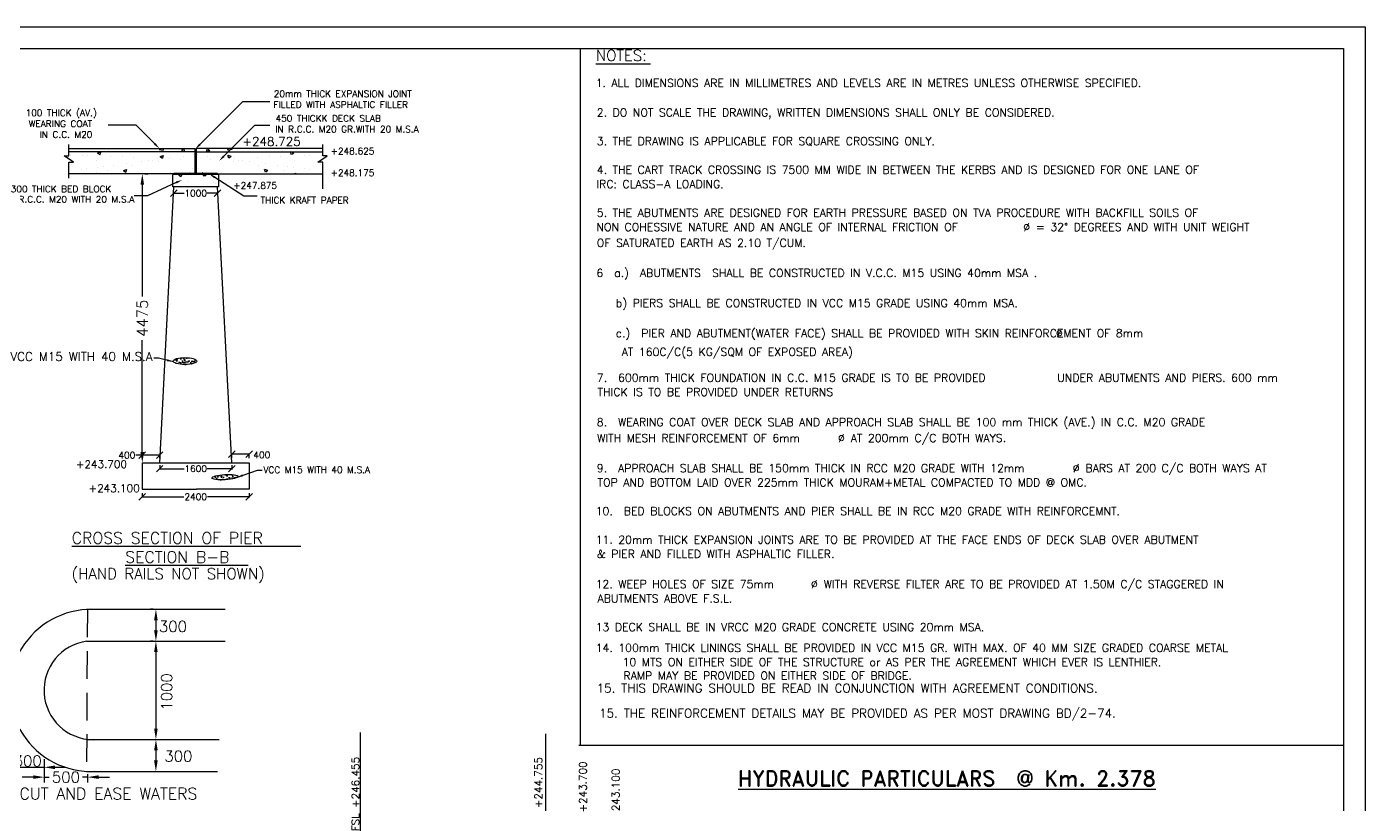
# Model space of a CAD drawing. Header units: inches. Extents: x 51525 to 54746, y 80446 to 81529.
# Drawn here: x 51942.6 to 52249.2, y 81328.4 to 81506.5 of the extents above; entities that cross this region are included whole.
import ezdxf

# ---------------------------------------------------------------- set-up
doc = ezdxf.new("R2010")
doc.units = ezdxf.units.IN
doc.header["$MEASUREMENT"] = 0
doc.linetypes.add('CENTER', pattern=[50.8, 31.75, -6.35, 6.35, -6.35])
doc.linetypes.add('DASHED2', pattern=[9.525, 6.35, -3.175])
for name, color, linetype in [('CENTER LINE', 1, 'CENTER'), ('dim', 2, 'Continuous'), ('text', 6, 'Continuous')]:
    doc.layers.add(name, color=color, linetype=linetype)
doc.styles.add('RC', font='romanc.shx')
doc.styles.add('ROMAND', font='romand')
doc.styles.add('rs', font='romans.shx')
doc.styles.get("Standard").update_dxf_attribs({"font": 'romans.shx'})
doc.dimstyles.new('ISO-25', dxfattribs={"dimtxt": 2.5, "dimasz": 2.5, "dimexe": 1.25, "dimexo": 0.625, "dimtad": 1, "dimtxsty": 'Standard', "dimcen": 2.5, "dimadec": 0, "dimazin": 0, "dimtfac": 1, "dimtmove": 0, "dimatfit": 3, "dimfxl": 1, "dimarcsym": 0})
doc.dimstyles.get("Standard").update_dxf_attribs({"dimtxt": 1.5, "dimasz": 1.5, "dimexe": 0.18, "dimexo": 0.0625, "dimgap": 0.09, "dimtad": 0, "dimdec": 0, "dimlfac": 100, "dimzin": 0, "dimdsep": 46, "dimtxsty": 'Standard', "dimblk": 'OBLIQUE', "dimcen": 0.09, "dimadec": 0, "dimazin": 0, "dimtfac": 1, "dimtdec": 0, "dimtofl": 0, "dimtmove": 0, "dimatfit": 3, "dimfxl": 1, "dimtolj": 1, "dimtzin": 0, "dimarcsym": 0})
pattern_1 = [(50, (0, 0), (1.793150457, -0.156880337), [0.1875, -2.0625]), (355, (0, 0), (-0.346878334, 1.880480334), [0.15, -1.65]), (100.4514, (0.1494, -0.013), (1.446273454, 1.723598855), [0.159350475, -1.75285528]), (46.1842, (0, 0.5), (2.66810262, -0.413797536), [0.28125, -3.09375]), (96.6356, (0.2223, 0.4655), (2.336656764, 2.43529468), [0.23902572, -2.6292825]), (351.1842, (0, 0.5), (2.33665486, 2.4352965), [0.225, -2.475]), (21, (0.25, 0.375), (1.49226763, -1.006547227), [0.1875, -2.0625]), (326, (0.25, 0.375), (0.60828833, 1.812875113), [0.15, -1.65]), (71.4514, (0.3744, 0.2911), (2.10055657, 0.806326242), [0.159350475, -1.75285528]), (37.5, (0, 0), (0.0303996383, 0.8322346346), [0, -1.63, 0, -1.675, 0, -1.65625]), (7.5, (0, 0), (0.657673844, 0.98602928), [0, -0.955, 0, -1.5925, 0, -0.63125]), (327.5, (-0.5575, 0), (1.3345560904, -0.0563871793), [0, -0.625, 0, -1.95, 0, -2.5875]), (317.5, (-0.8075, 0), (1.457965423, 0.250262456), [0, -0.8125, 0, -1.295, 0, -1.8375])]

# ---------------------------------------------------------------- blocks, each defined once
blk = doc.blocks.new('_Oblique')
at = {"color": 0, "linetype": 'ByBlock', "lineweight": -2}
blk.add_line((-0.5, -0.5), (0.5, 0.5), dxfattribs=at)
blk = doc.blocks.new('*D199')
at = {"color": 0, "lineweight": -2, "transparency": 16777216}
for p, q in [((51969.04, 81399.62), (51969.04, 81398.62)), ((51969.04, 81398.8), (51978.55, 81398.8)), ((51993.54, 81398.8), (51984.02, 81398.8)), ((51993.54, 81399.62), (51993.54, 81398.62))]:
    blk.add_line(p, q, dxfattribs=at)
at = {"color": 0, "lineweight": -2, "transparency": 16777216, "xscale": 1.5, "yscale": 1.5, "zscale": 1.5, "rotation": 180}
blk.add_blockref('_Oblique', (51969.04, 81398.8), dxfattribs=at)
at = {"color": 0, "lineweight": -2, "transparency": 16777216, "xscale": 1.5, "yscale": 1.5, "zscale": 1.5}
blk.add_blockref('_Oblique', (51993.54, 81398.8), dxfattribs=at)
at = {"color": 0, "transparency": 16777216, "insert": (51981.29, 81398.8), "char_height": 1.5, "attachment_point": 5}
blk.add_mtext('\\A1;2400', dxfattribs=at)
blk = doc.blocks.new('*D200')
at = {"color": 0, "lineweight": -2, "transparency": 16777216}
for p, q in [((51973.04, 81406), (51973.04, 81405.05)), ((51973.04, 81405.23), (51978.66, 81405.23)), ((51989.54, 81405.23), (51983.91, 81405.23)), ((51989.54, 81406), (51989.54, 81405.05))]:
    blk.add_line(p, q, dxfattribs=at)
at = {"color": 0, "lineweight": -2, "transparency": 16777216, "xscale": 1.5, "yscale": 1.5, "zscale": 1.5, "rotation": 180}
blk.add_blockref('_Oblique', (51973.04, 81405.23), dxfattribs=at)
at = {"color": 0, "lineweight": -2, "transparency": 16777216, "xscale": 1.5, "yscale": 1.5, "zscale": 1.5}
blk.add_blockref('_Oblique', (51989.54, 81405.23), dxfattribs=at)
at = {"color": 0, "transparency": 16777216, "insert": (51981.29, 81405.23), "char_height": 1.5, "attachment_point": 5}
blk.add_mtext('\\A1;1600', dxfattribs=at)
blk = doc.blocks.new('*D201')
at = {"color": 0, "lineweight": -2, "transparency": 16777216}
for p, q in [((51969.04, 81408.31), (51967.54, 81408.31)), ((51969.04, 81407.64), (51969.04, 81408.49)), ((51973.04, 81408.31), (51969.04, 81408.31)), ((51973.04, 81407.64), (51973.04, 81408.49))]:
    blk.add_line(p, q, dxfattribs=at)
at = {"color": 0, "lineweight": -2, "transparency": 16777216, "xscale": 1.5, "yscale": 1.5, "zscale": 1.5, "rotation": 180}
blk.add_blockref('_Oblique', (51969.04, 81408.31), dxfattribs=at)
at = {"color": 0, "lineweight": -2, "transparency": 16777216, "xscale": 1.5, "yscale": 1.5, "zscale": 1.5}
blk.add_blockref('_Oblique', (51973.04, 81408.31), dxfattribs=at)
at = {"color": 0, "transparency": 16777216, "insert": (51965.52, 81408.31), "char_height": 1.5, "attachment_point": 5}
blk.add_mtext('\\A1;400', dxfattribs=at)
blk = doc.blocks.new('*D202')
at = {"color": 0, "lineweight": -2, "transparency": 16777216}
for p, q in [((51989.54, 81407.64), (51989.54, 81408.74)), ((51993.54, 81408.56), (51989.54, 81408.56)), ((51993.54, 81407.64), (51993.54, 81408.74))]:
    blk.add_line(p, q, dxfattribs=at)
at = {"color": 0, "lineweight": -2, "transparency": 16777216, "xscale": 1.5, "yscale": 1.5, "zscale": 1.5, "rotation": 180}
blk.add_blockref('_Oblique', (51989.54, 81408.56), dxfattribs=at)
at = {"color": 0, "lineweight": -2, "transparency": 16777216, "xscale": 1.5, "yscale": 1.5, "zscale": 1.5}
blk.add_blockref('_Oblique', (51993.54, 81408.56), dxfattribs=at)
at = {"color": 0, "transparency": 16777216, "insert": (51996.42, 81408.38), "char_height": 1.5, "attachment_point": 5}
blk.add_mtext('\\A1;400', dxfattribs=at)
blk = doc.blocks.new('*D203')
at = {"color": 0, "lineweight": -2, "transparency": 16777216}
for p, q in [((51976.29, 81468.61), (51976.29, 81468.17)), ((51976.29, 81468.35), (51978.66, 81468.35)), ((51986.29, 81468.35), (51983.91, 81468.35)), ((51986.29, 81468.61), (51986.29, 81468.17))]:
    blk.add_line(p, q, dxfattribs=at)
at = {"color": 0, "lineweight": -2, "transparency": 16777216, "xscale": 1.5, "yscale": 1.5, "zscale": 1.5, "rotation": 180}
blk.add_blockref('_Oblique', (51976.29, 81468.35), dxfattribs=at)
at = {"color": 0, "lineweight": -2, "transparency": 16777216, "xscale": 1.5, "yscale": 1.5, "zscale": 1.5}
blk.add_blockref('_Oblique', (51986.29, 81468.35), dxfattribs=at)
at = {"color": 0, "transparency": 16777216, "insert": (51981.29, 81468.35), "char_height": 1.5, "attachment_point": 5}
blk.add_mtext('\\A1;1000', dxfattribs=at)
blk = doc.blocks.new('*D222')
at = {"color": 0, "lineweight": -2, "transparency": 16777216}
for p, q in [((51969.66, 81472.78), (51970.3, 81472.78)), ((51969.05, 81470.28), (51969.05, 81444.7)), ((51969.05, 81409.06), (51969.05, 81434.64)), ((51969.66, 81406.56), (51970.3, 81406.56))]:
    blk.add_line(p, q, dxfattribs=at)
at = {"color": 0, "transparency": 16777216}
for points in [[(51968.63, 81470.28), (51969.46, 81470.28), (51969.05, 81472.78)], [(51968.63, 81409.06), (51969.46, 81409.06), (51969.05, 81406.56)]]:
    blk.add_solid(points, dxfattribs=at)
at = {"color": 0, "transparency": 16777216, "insert": (51969.05, 81439.67), "char_height": 2.5, "attachment_point": 5, "rotation": 90}
blk.add_mtext('4475', dxfattribs=at)
blk = doc.blocks.new('*D311')
at = {"color": 0, "lineweight": -2, "transparency": 16777216}
for p, q in [((51971.54, 81373.02), (51970.92, 81373.02)), ((51972.17, 81370.52), (51972.17, 81368.2)), ((51971.54, 81365.7), (51970.92, 81365.7))]:
    blk.add_line(p, q, dxfattribs=at)
at = {"color": 0, "transparency": 16777216}
for points in [[(51971.75, 81370.52), (51972.58, 81370.52), (51972.17, 81373.02)], [(51971.75, 81368.2), (51972.58, 81368.2), (51972.17, 81365.7)]]:
    blk.add_solid(points, dxfattribs=at)
at = {"color": 0, "transparency": 16777216, "insert": (51976.06, 81369.09), "char_height": 2.5, "attachment_point": 5}
blk.add_mtext('300', dxfattribs=at)
blk = doc.blocks.new('*D312')
at = {"color": 0, "lineweight": -2, "transparency": 16777216}
for p, q in [((51971.54, 81365.7), (51970.92, 81365.7)), ((51972.17, 81363.2), (51972.17, 81345.7)), ((51972.09, 81343.2), (51973.42, 81343.2))]:
    blk.add_line(p, q, dxfattribs=at)
at = {"color": 0, "transparency": 16777216}
for points in [[(51971.75, 81363.2), (51972.58, 81363.2), (51972.17, 81365.7)], [(51971.75, 81345.7), (51972.58, 81345.7), (51972.17, 81343.2)]]:
    blk.add_solid(points, dxfattribs=at)
at = {"color": 0, "transparency": 16777216, "insert": (51974.64, 81354.09), "char_height": 2.5, "attachment_point": 5, "rotation": 90}
blk.add_mtext('1000', dxfattribs=at)
blk = doc.blocks.new('*D313')
at = {"color": 0, "lineweight": -2, "transparency": 16777216}
for p, q in [((51972.09, 81343.2), (51973.42, 81343.2)), ((51972.17, 81340.7), (51972.17, 81338.39)), ((51972.71, 81335.89), (51973.42, 81335.89))]:
    blk.add_line(p, q, dxfattribs=at)
at = {"color": 0, "transparency": 16777216}
for points in [[(51971.75, 81340.7), (51972.58, 81340.7), (51972.17, 81343.2)], [(51971.75, 81338.39), (51972.58, 81338.39), (51972.17, 81335.89)]]:
    blk.add_solid(points, dxfattribs=at)
at = {"color": 0, "transparency": 16777216, "insert": (51977.33, 81339.38), "char_height": 2.5, "attachment_point": 5}
blk.add_mtext('300', dxfattribs=at)
blk = doc.blocks.new('*D314')
at = {"color": 0, "lineweight": -2, "transparency": 16777216}
for p, q in [((51946.56, 81337.89), (51946.56, 81333.32)), ((51944.06, 81334.57), (51941.56, 81334.57)), ((51946.56, 81334.57), (51947.7, 81334.57)), ((51956.52, 81334.57), (51955.38, 81334.57)), ((51956.52, 81335.27), (51956.52, 81333.32)), ((51959.02, 81334.57), (51961.52, 81334.57))]:
    blk.add_line(p, q, dxfattribs=at)
at = {"color": 0, "transparency": 16777216}
for points in [[(51944.06, 81334.99), (51944.06, 81334.16), (51946.56, 81334.57)], [(51959.02, 81334.99), (51959.02, 81334.16), (51956.52, 81334.57)]]:
    blk.add_solid(points, dxfattribs=at)
at = {"color": 0, "transparency": 16777216, "insert": (51951.54, 81334.57), "char_height": 2.5, "attachment_point": 5}
blk.add_mtext('500', dxfattribs=at)
blk = doc.blocks.new('*D315')
at = {"color": 0, "lineweight": -2, "transparency": 16777216}
for p, q in [((51938.73, 81338.76), (51938.73, 81335.57)), ((51946.56, 81338.65), (51946.56, 81335.57)), ((51936.23, 81336.82), (51933.73, 81336.82)), ((51938.73, 81336.82), (51946.56, 81336.82)), ((51949.06, 81336.82), (51951.56, 81336.82))]:
    blk.add_line(p, q, dxfattribs=at)
at = {"color": 0, "transparency": 16777216}
for points in [[(51936.23, 81337.24), (51936.23, 81336.4), (51938.73, 81336.82)], [(51949.06, 81337.24), (51949.06, 81336.4), (51946.56, 81336.82)]]:
    blk.add_solid(points, dxfattribs=at)
at = {"color": 0, "transparency": 16777216, "insert": (51942.81, 81338.26), "char_height": 2.5, "attachment_point": 5}
blk.add_mtext('300', dxfattribs=at)

msp = doc.modelspace()

# ---------------------------------------------------------------- hatches: boundary and pattern name
h = msp.add_hatch()
h.set_pattern_fill('AR-CONC', color=256, scale=0.25, style=0)
h.set_pattern_definition(pattern_1)
edge = h.paths.add_edge_path()
edge.add_ellipse((51978.814, 81429.889), major_axis=(2.696, 0), ratio=0.2902586, start_angle=0, end_angle=360)
h = msp.add_hatch()
h.set_pattern_fill('AR-CONC', color=256, scale=0.25, style=0)
h.set_pattern_definition(pattern_1)
edge = h.paths.add_edge_path()
edge.add_ellipse((51988.019, 81403.278), major_axis=(3.013, 0.188), ratio=0.1948457, start_angle=0, end_angle=360)

# ---------------------------------------------------------------- linework, layer by layer
at = {"color": 0}
for p, q in [((52069.325, 81501.467), (52069.325, 81341.951)), ((52072.956, 81497.951), (52085.456, 81497.951)), ((51952.186, 81476.914), (51952.186, 81479.5)), ((51952.186, 81478.556), (51981.186, 81478.556)), ((51961.4, 81478.162), (51961.4, 81478.162)), ((51965.508, 81478.472), (51965.508, 81478.472)), ((51972.951, 81478.362), (51973.137, 81478.556)), ((51972.951, 81478.362), (51973.84, 81478.224)), ((51973.903, 81478.181), (51973.86, 81478.556)), ((51978.085, 81478.031), (51978.525, 81478.556)), ((51978.745, 81477.939), (51978.632, 81478.556)), ((51981.186, 81478.556), (51981.186, 81472.806)), ((51981.286, 81472.806), (51981.286, 81478.556)), ((52010.385, 81478.556), (51981.386, 81478.556)), ((51981.386, 81478.556), (51981.386, 81472.806)), ((51981.386, 81472.806), (51981.386, 81478.556)), ((51983.826, 81477.939), (51983.94, 81478.556)), ((51984.486, 81478.031), (51984.046, 81478.556)), ((51988.668, 81478.181), (51988.711, 81478.556)), ((51989.621, 81478.362), (51988.731, 81478.224)), ((51989.621, 81478.362), (51989.435, 81478.556)), ((51997.063, 81478.472), (51997.063, 81478.472)), ((52001.172, 81478.162), (52001.172, 81478.162)), ((52010.385, 81476.914), (52010.385, 81479.5)), ((51953.275, 81475.425), (51951.156, 81476.914)), ((51951.156, 81476.914), (51952.186, 81476.914)), ((51981.186, 81477.806), (51952.186, 81477.806)), ((51952.186, 81475.425), (51953.275, 81475.425)), ((51952.186, 81471.758), (51952.186, 81475.425)), ((51952.581, 81477.001), (51952.581, 81477.001)), ((51955.263, 81477.083), (51955.263, 81477.083)), ((51956.443, 81477.014), (51956.443, 81477.014)), ((51958.62, 81475.834), (51958.62, 81475.834)), ((51958.792, 81477.538), (51959.489, 81477.806)), ((51958.792, 81477.538), (51959.289, 81477.203)), ((51958.896, 81477.832), (51958.896, 81477.832)), ((51959.352, 81477.163), (51959.555, 81477.768)), ((51959.489, 81477.806), (51959.492, 81477.807)), ((51960.315, 81477.723), (51960.315, 81477.723)), ((51961.781, 81476.788), (51961.781, 81476.788)), ((51964.452, 81476.835), (51964.452, 81476.835)), ((51965.387, 81475.144), (51965.387, 81475.144)), ((51967.119, 81476.563), (51967.119, 81476.563)), ((51968.872, 81475.548), (51968.872, 81475.548)), ((51970.284, 81477.836), (51970.284, 81477.836)), ((51970.521, 81475.848), (51970.521, 81475.848)), ((51971.375, 81475.877), (51971.375, 81475.877)), ((51972.457, 81476.337), (51972.457, 81476.337)), ((51972.68, 81475.64), (51972.68, 81475.64)), ((51973.163, 81476.738), (51973.863, 81477.006)), ((51973.163, 81476.737), (51973.661, 81476.402)), ((51973.723, 81476.362), (51973.926, 81476.967)), ((51975.162, 81476.376), (51975.162, 81476.376)), ((51975.572, 81476.488), (51975.572, 81476.488)), ((51977.796, 81476.111), (51977.796, 81476.111)), ((51978.085, 81478.031), (51978.683, 81477.979)), ((51978.512, 81476.641), (51978.512, 81476.641)), ((51980.766, 81477.238), (51980.766, 81477.238)), ((51981.386, 81477.806), (52010.385, 81477.806)), ((51981.805, 81477.238), (51981.805, 81477.238)), ((51984.486, 81478.031), (51983.888, 81477.979)), ((51984.06, 81476.641), (51984.06, 81476.641)), ((51984.776, 81476.111), (51984.776, 81476.111)), ((51986.999, 81476.488), (51986.999, 81476.488)), ((51987.409, 81476.376), (51987.409, 81476.376)), ((51988.848, 81476.362), (51988.645, 81476.967)), ((51989.408, 81476.738), (51988.708, 81477.006)), ((51989.408, 81476.737), (51988.911, 81476.402)), ((51989.892, 81475.64), (51989.892, 81475.64)), ((51990.114, 81476.337), (51990.114, 81476.337)), ((51991.196, 81475.877), (51991.196, 81475.877)), ((51992.05, 81475.848), (51992.05, 81475.848)), ((51992.288, 81477.836), (51992.288, 81477.836)), ((51993.699, 81475.548), (51993.699, 81475.548)), ((51995.452, 81476.563), (51995.452, 81476.563)), ((51997.184, 81475.144), (51997.184, 81475.144)), ((51998.12, 81476.835), (51998.12, 81476.835)), ((52000.79, 81476.788), (52000.79, 81476.788)), ((52002.257, 81477.723), (52002.257, 81477.723)), ((52003.219, 81477.163), (52003.016, 81477.768)), ((52003.082, 81477.806), (52003.079, 81477.807)), ((52003.779, 81477.538), (52003.082, 81477.806)), ((52003.779, 81477.538), (52003.282, 81477.203)), ((52003.675, 81477.832), (52003.675, 81477.832)), ((52003.951, 81475.834), (52003.951, 81475.834)), ((52006.129, 81477.014), (52006.129, 81477.014)), ((52007.308, 81477.083), (52007.308, 81477.083)), ((52009.296, 81475.425), (52011.415, 81476.914)), ((52010.385, 81475.425), (52009.296, 81475.425)), ((52009.99, 81477.001), (52009.99, 81477.001)), ((52011.415, 81476.914), (52010.385, 81476.914)), ((52010.385, 81469.351), (52010.385, 81475.425)), ((51981.186, 81472.806), (51952.186, 81472.806)), ((51952.788, 81474.833), (51952.788, 81474.833)), ((51955.142, 81473.754), (51955.142, 81473.754)), ((51956.266, 81473.888), (51956.266, 81473.888)), ((51958.302, 81472.806), (51958.437, 81472.967)), ((51958.522, 81472.806), (51958.499, 81472.927)), ((51958.769, 81474.218), (51958.769, 81474.218)), ((51960.193, 81474.394), (51960.193, 81474.394)), ((51961.016, 81473.638), (51961.016, 81473.638)), ((51962.556, 81474.716), (51962.556, 81474.716)), ((51964.761, 81473.512), (51965.461, 81473.781)), ((51964.761, 81473.512), (51965.258, 81473.177)), ((51965.321, 81473.137), (51965.524, 81473.741)), ((51966.848, 81474.639), (51966.848, 81474.639)), ((51975.451, 81473.159), (51975.451, 81473.159)), ((51976.036, 81472.556), (51976.286, 81472.806)), ((51976.036, 81469.806), (51976.036, 81472.556)), ((51976.286, 81472.806), (51986.286, 81472.806)), ((51977.416, 81472.504), (51978.116, 81472.773)), ((51977.416, 81472.504), (51977.914, 81472.169)), ((51977.976, 81472.129), (51978.179, 81472.733)), ((51978.847, 81473.263), (51978.847, 81473.263)), ((51979.379, 81472.806), (51979.832, 81472.98)), ((51979.85, 81472.806), (51979.895, 81472.94)), ((51980.645, 81473.909), (51980.645, 81473.909)), ((51981.386, 81472.806), (52010.385, 81472.806)), ((51981.927, 81473.909), (51981.927, 81473.909)), ((51982.721, 81472.806), (51982.676, 81472.94)), ((51983.193, 81472.806), (51982.739, 81472.98)), ((51982.975, 81472.411), (51983.306, 81472.806)), ((51982.975, 81472.411), (51983.572, 81472.359)), ((51983.635, 81472.319), (51983.545, 81472.806)), ((51983.724, 81473.263), (51983.724, 81473.263)), ((51985.676, 81472.798), (51985.676, 81472.798)), ((51986.286, 81472.806), (51986.536, 81472.556)), ((51986.536, 81472.556), (51986.536, 81469.806)), ((51987.121, 81473.159), (51987.121, 81473.159)), ((51995.723, 81474.639), (51995.723, 81474.639)), ((51997.25, 81473.137), (51997.047, 81473.741)), ((51997.81, 81473.512), (51997.11, 81473.781)), ((51997.81, 81473.512), (51997.313, 81473.177)), ((52000.015, 81474.716), (52000.015, 81474.716)), ((52001.555, 81473.638), (52001.555, 81473.638)), ((52002.378, 81474.394), (52002.378, 81474.394)), ((52003.802, 81474.218), (52003.802, 81474.218)), ((52004.05, 81472.806), (52004.072, 81472.927)), ((52004.269, 81472.806), (52004.134, 81472.967)), ((52006.306, 81473.888), (52006.306, 81473.888)), ((52007.429, 81473.754), (52007.429, 81473.754)), ((52009.783, 81474.833), (52009.783, 81474.833)), ((51973.036, 81406.556), (51976.286, 81469.806)), ((51986.536, 81469.806), (51976.036, 81469.806)), ((51979.381, 81471.101), (51979.381, 81471.101)), ((51979.473, 81469.664), (51979.473, 81469.664)), ((51979.541, 81469.714), (51979.541, 81469.714)), ((51984.574, 81471.851), (51984.574, 81471.851)), ((51985.372, 81470.715), (51985.372, 81470.715)), ((51985.788, 81470.496), (51985.788, 81470.496)), ((51989.536, 81406.556), (51986.286, 81469.806)), ((51974.718, 81436.658), (51974.718, 81436.658)), ((51969.036, 81406.556), (51993.536, 81406.556)), ((51969.036, 81406.556), (51969.036, 81400.556)), ((51993.536, 81406.556), (51993.536, 81400.556)), ((51969.036, 81400.556), (51981.436, 81400.556)), ((51993.536, 81400.556), (51981.436, 81400.556)), ((51952.901, 81387.518), (52005.401, 81387.518)), ((51965.151, 81383.143), (51993.276, 81383.143)), ((52069.074, 81341.89), (52244.162, 81341.89))]:
    msp.add_line(p, q, dxfattribs=at)
at = {"color": 0, "lineweight": 50}
msp.add_line((51976.286, 81472.774), (51986.286, 81472.774), dxfattribs=at)
for p, q in [((51956.265, 81373.017), (51988.066, 81373.017)), ((51956.265, 81365.705), (51988.066, 81365.705)), ((51956.27, 81343.205), (51986.66, 81343.205)), ((52019.001, 81319.563), (52019.001, 81344.81)), ((52061.499, 81321.517), (52061.499, 81344.52)), ((51956.265, 81335.892), (51986.308, 81335.892))]:
    msp.add_line(p, q)
at = {"linetype": 'DASHED2'}
msp.add_line((51956.459, 81372.963), (51956.265, 81335.892), dxfattribs=at)
for points in [[(51525.257, 81506.467), (52249.215, 81506.467), (52249.215, 80978.535), (51525.257, 80978.535)], [(51530.257, 81501.467), (52244.215, 81501.467), (52244.215, 80983.535), (51530.257, 80983.535)]]:
    msp.add_lwpolyline(points, close=True)
for centre, radius, start, end in [((51957.265, 81354.429), 18.551, 92.49145, 272.80311), ((51957.869, 81354.482), 11.331, 97.66156, 269.49744)]:
    msp.add_arc(centre, radius, start, end)
for centre, major_axis, ratio in [((51978.814, 81429.889), (2.696, 0), 0.2902586), ((51988.019, 81403.278), (3.013, 0.188), 0.1948457)]:
    msp.add_ellipse(centre, major_axis=major_axis, ratio=ratio)
at = {"layer": 'CENTER LINE', "color": 0}
for p, q in [((51981.186, 81472.806), (51981.186, 81478.556)), ((51981.286, 81472.806), (51981.286, 81478.556))]:
    msp.add_line(p, q, dxfattribs=at)
at = {"layer": 'dim', "color": 0}
for p, q in [((51982.236, 81479.507), (51992.062, 81489.332)), ((51992.062, 81489.332), (51998.288, 81489.332)), ((51967.614, 81483.935), (51961.235, 81483.9)), ((51971.894, 81479.655), (51967.614, 81483.935)), ((51987.726, 81476.816), (51994.806, 81483.896)), ((51994.806, 81483.896), (51998.288, 81483.896)), ((51976.841, 81470.778), (51970.222, 81467.763)), ((51970.222, 81467.763), (51967.207, 81467.763))]:
    msp.add_line(p, q, dxfattribs=at)
at = {"layer": 'dim', "color": 0, "extrusion": (0, 0, -1)}
for p, q in [((51985.635, 81471.977), (51992.349, 81467.763)), ((51992.349, 81467.763), (51995.364, 81467.763))]:
    msp.add_line(p, q, dxfattribs=at)
at = {"layer": 'dim', "color": 0}
for points in [[(51972.071, 81479.832), (51972.955, 81478.595), (51971.717, 81479.478)], [(51982.413, 81479.33), (51981.176, 81478.446), (51982.06, 81479.683)], [(51987.903, 81476.639), (51986.665, 81475.755), (51987.549, 81476.992)], [(51976.738, 81471.005), (51978.206, 81471.399), (51976.945, 81470.55)]]:
    msp.add_solid(points, dxfattribs=at)
at = {"layer": 'dim', "color": 0, "extrusion": (0, 0, -1)}
msp.add_solid([(-51985.768, 81472.188), (-51984.365, 81472.774), (-51985.503, 81471.765)], dxfattribs=at)

# ---------------------------------------------------------------- texts
at = {"color": 0}
for s, height, style, p in [('NOTES:', 2.5, 'rs', (52072.956, 81498.649)), ('1. ALL DIMENSIONS ARE IN MILLIMETRES AND LEVELS ARE IN METRES UNLESS OTHERWISE SPECIFIED.', 1.83325, 'rs', (52072.909, 81492.674)), ('20mm THICK EXPANSION JOINT', 1.5, 'rs', (51999.178, 81490.377)), ('FILLED WITH ASPHALTIC FILLER', 1.5, 'rs', (51999.106, 81487.877)), ('2. DO NOT SCALE THE DRAWING, WRITTEN DIMENSIONS SHALL ONLY BE CONSIDERED.', 1.83325, 'rs', (52073.17, 81485.897)), ('450 THICKK DECK SLAB', 1.5, 'rs', (51999.583, 81484.738)), ('IN R.C.C. M20 GR.WITH 20 M.S.A', 1.5, 'rs', (51999.512, 81482.238)), ('3. THE DRAWING IS APPLICABLE FOR SQUARE CROSSING ONLY.', 1.83325, 'rs', (52073.17, 81479.341)), ('4. THE CART TRACK CROSSING IS 7500 MM WIDE IN BETWEEN THE KERBS AND IS DESIGNED FOR ONE LANE OF ', 1.83325, 'rs', (52073.17, 81472.786)), ('IRC: CLASS-A LOADING.', 1.83325, 'rs', (52073.083, 81469.508)), ('THICK KRAFT PAPER', 1.5, 'rs', (51996.162, 81465.982)), ('5. THE ABUTMENTS ARE DESIGNED FOR EARTH PRESSURE BASED ON TVA PROCEDURE WITH BACKFILL SOILS OF ', 1.83325, 'rs', (52073.17, 81462.953)), ('NON COHESSIVE NATURE AND AN ANGLE OF INTERNAL FRICTION OF ', 1.83325, 'rs', (52073.083, 81459.675)), ('∅', 1.833, 'rs', (52170.857, 81459.675)), (' = 32° DEGREES AND WITH UNIT WEIGHT ', 1.83325, 'rs', (52172.515, 81459.675)), ('OF SATURATED EARTH AS 2.10 T/CUM.', 1.83325, 'rs', (52073.17, 81456.048)), ('6  a.)  ABUTMENTS  SHALL BE CONSTRUCTED IN V.C.C. M15 USING 40mm MSA .', 1.83325, 'rs', (52073.083, 81449.144)), ('   b) PIERS SHALL BE CONSTRUCTED IN VCC M15 GRADE USING 40mm MSA.', 1.83325, 'rs', (52073.432, 81442.239)), ('   c.)  PIER AND ABUTMENT(WATER FACE) SHALL BE PROVIDED WITH SKIN REINFORCEMENT OF 8mm', 1.83325, 'rs', (52073.432, 81435.335)), ('∅', 1.833, 'rs', (52178.364, 81435.335)), ('   AT 160C/C(5 KG/SQM OF EXPOSED AREA)', 1.83325, 'rs', (52074.773, 81431.061)), ('7.  600mm THICK FOUNDATION IN C.C. M15 GRADE IS TO BE PROVIDED', 1.83325, 'rs', (52073.17, 81425.153)), (' UNDER ABUTMENTS AND PIERS. 600 mm ', 1.83325, 'rs', (52177.404, 81425.153)), ('THICK IS TO BE PROVIDED UNDER RETURNS', 1.83325, 'rs', (52073.345, 81421.875)), ('8.  WEARING COAT OVER DECK SLAB AND APPROACH SLAB SHALL BE 100 mm THICK (AVE.) IN C.C. M20 GRADE ', 1.83325, 'rs', (52073.17, 81414.97)), ('WITH MESH REINFORCEMENT OF 6mm ', 1.83325, 'rs', (52073.258, 81411.344)), ('∅', 1.833, 'rs', (52128.43, 81411.344)), (' AT 200mm C/C BOTH WAYS.', 1.83325, 'rs', (52130.089, 81411.344)), ('9.  APPROACH SLAB SHALL BE 150mm THICK IN RCC M20 GRADE WITH 12mm ', 1.83325, 'rs', (52073.17, 81404.439)), ('∅', 1.833, 'rs', (52182.205, 81404.439)), (' BARS AT 200 C/C BOTH WAYS AT ', 1.83325, 'rs', (52183.864, 81404.439)), ('TOP AND BOTTOM LAID OVER 225mm THICK MOURAM+METAL COMPACTED TO MDD @ OMC.', 1.83325, 'rs', (52073.345, 81401.161)), ('10.  BED BLOCKS ON ABUTMENTS AND PIER SHALL BE IN RCC M20 GRADE WITH REINFORCEMNT.', 1.83325, 'rs', (52072.909, 81394.606)), ('CROSS SECTION OF PIER', 2.625, 'RC', (51952.901, 81388.043)), ('11. 20mm THICK EXPANSION JOINTS ARE TO BE PROVIDED AT THE FACE ENDS OF DECK SLAB OVER ABUTMENT ', 1.83325, 'rs', (52072.909, 81388.051)), ('SECTION B-B', 2.625, 'RC', (51965.151, 81383.668)), ('& PIER AND FILLED WITH ASPHALTIC FILLER.', 1.83325, 'rs', (52073.17, 81384.773)), (' WITH REVERSE FILTER ARE TO BE PROVIDED AT 1.50M C/C STAGGERED IN ', 1.83325, 'rs', (52123.89, 81377.868)), ('12. WEEP HOLES OF SIZE 75mm', 1.83325, 'rs', (52072.909, 81377.868)), ('∅', 1.833, 'rs', (52122.232, 81377.868)), ('ABUTMENTS ABOVE F.S.L.', 1.83325, 'rs', (52073.345, 81374.591)), ('13 DECK SHALL BE IN VRCC M20 GRADE CONCRETE USING 20mm MSA.', 1.83325, 'rs', (52072.909, 81368.035)), ('14. 100mm THICK LININGS SHALL BE PROVIDED IN VCC M15 GR. WITH MAX. OF 40 MM SIZE GRADED COARSE METAL', 1.83325, 'rs', (52072.909, 81363.275)), ('10 MTS ON EITHER SIDE OF THE STRUCTURE or AS PER THE AGREEMENT WHICH EVER IS LENTHIER.', 1.83325, 'rs', (52079.078, 81359.998)), ('%%UHYDRAULIC PARTICULARS  @ Km. 2.378', 3.5, 'ROMAND', (52105.523, 81332.538)), ('CUT AND EASE WATERS', 2.625, 'RC', (51940.928, 81329.475))]:
    msp.add_text(s, height=height, dxfattribs=dict(at, style=style)).set_placement(p)
at = {"color": 0, "style": 'rs'}
for s, p in [('100 THICK (AV.)', (51942.316, 81486.009)), ('WEARING COAT', (51943.03, 81483.509)), ('IN C.C. M20', (51945.53, 81481.009)), ('300 THICK BED BLOCK', (51938.9, 81468.554)), ('IN V.R.C.C. M20 WITH 20 M.S.A', (51935.941, 81466.194))]:
    msp.add_text(s, height=1.5, rotation=360, dxfattribs=at).set_placement(p)
at = {"color": 0, "linetype": 'DASHED2', "ltscale": 0.2, "style": 'rs'}
msp.add_text('+248.725', height=2, dxfattribs=at).set_placement((51991.958, 81479.183))
at = {"attachment_point": 1, "style": 'rs'}
for s, insert, char_height, width in [('(HAND RAILS NOT SHOWN)', (51952.856, 81382.414), 2.5, 61.1269), ('{\\H0.4x;15. THIS DRAWING SHOULD BE READ IN CONJUNCTION WITH AGREEMENT CONDITIONS.} ', (52073.126, 81355.962), 5, 169.46651), ('{\\H0.4x;15. THE REINFORCEMENT DETAILS MAY BE PROVIDED AS PER MOST DRAWING BD/2-74.}', (52073.699, 81350.204), 5, 169.46651)]:
    msp.add_mtext(s, dxfattribs=dict(at, insert=insert, char_height=char_height, width=width))
at = {"color": 0, "insert": (52079.285, 81358.741), "char_height": 1.83325, "width": 168.67183, "attachment_point": 1, "style": 'rs'}
msp.add_mtext('RAMP MAY BE PROVIDED ON EITHER SIDE OF BRIDGE.', dxfattribs=at)
at = {"layer": 'dim', "color": 0, "style": 'rs'}
for s, p in [('+248.625', (52012.198, 81477.228)), ('+248.175', (52012.198, 81472.262)), ('+247.875', (51989.905, 81469.35))]:
    msp.add_text(s, height=1.5, dxfattribs=at).set_placement(p)
at = {"layer": 'text', "color": 0, "style": 'rs'}
for s, p in [('+243.700', (51953.839, 81405.383)), ('+243.100', (51956.75, 81399.868))]:
    msp.add_text(s, height=1.75, dxfattribs=at).set_placement(p)
for s, p in [('FSL +246.455', (52018.768, 81322.181)), ('CBL +244.755', (52060.672, 81321.843)), ('+243.700', (52070.858, 81326.475)), ('243.100', (52078.397, 81326.763))]:
    msp.add_text(s, height=1.75, rotation=90, dxfattribs=at).set_placement(p)
for insert, char_height, attachment_point in [((51971.408, 81429.92), 2, 9), ((51996.794, 81404.231), 1.5, 7)]:
    msp.add_mtext('VCC M15 WITH 40 M.S.A', dxfattribs=dict(at, insert=insert, char_height=char_height, attachment_point=attachment_point))

# ---------------------------------------------------------------- dimensions: what is measured, and where the dimension line sits
at = {"color": 0}
dim = msp.add_aligned_dim(p1=(51969.036, 81406.556), p2=(51969.036, 81472.78), distance=-0.012, text='4475', dimstyle='ISO-25', override={"dimtad": 0, "dimtoh": 1}, dxfattribs=at)
dim.commit()
dim.dimension.update_dxf_attribs({"geometry": '*D222', "text_midpoint": (51969.047, 81439.668)})
for base, p1, p2, text, picture, middle in [((51976.286, 81468.351), (51986.286, 81468.674), (51976.286, 81468.674), '1000', '*D203', (51981.286, 81468.351)), ((51969.036, 81408.315), (51973.036, 81407.574), (51969.036, 81407.574), '400', '*D201', (51965.517, 81408.315)), ((51973.036, 81405.226), (51989.536, 81406.065), (51973.036, 81406.065), '1600', '*D200', (51981.286, 81405.226))]:
    dim = msp.add_linear_dim(base=base, p1=p1, p2=p2, text=text, dimstyle='Standard', dxfattribs=at)
    dim.commit()
    dim.dimension.update_dxf_attribs({"geometry": picture, "text_midpoint": middle})
dim = msp.add_linear_dim(base=(51989.536, 81408.56), p1=(51993.536, 81407.574), p2=(51989.536, 81407.574), text='400', dimstyle='Standard', override={"dimtmove": 2}, dxfattribs=at)
dim.commit()
dim.dimension.update_dxf_attribs({"geometry": '*D202', "text_midpoint": (51996.416, 81408.385), "dimtype": 160})
dim = msp.add_linear_dim(base=(51993.536, 81398.799), p1=(51969.036, 81399.679), p2=(51993.536, 81399.679), text='2400', dimstyle='Standard', override={"dimasz": 1.5}, dxfattribs=at)
dim.commit()
dim.dimension.update_dxf_attribs({"geometry": '*D199', "text_midpoint": (51981.286, 81398.799)})
for base, p1, p2, text, picture, middle in [((51972.165, 81365.705), (51972.165, 81373.017), (51972.165, 81365.705), '300', '*D311', (51976.058, 81369.089)), ((51972.165, 81343.205), (51972.165, 81365.705), (51971.465, 81343.205), '1000', '*D312', (51974.643, 81354.094)), ((51972.165, 81335.892), (51971.465, 81343.205), (51972.09, 81335.892), '300', '*D313', (51977.333, 81339.382))]:
    dim = msp.add_linear_dim(base=base, p1=p1, p2=p2, angle=90, text=text, dimstyle='ISO-25', override={"dimtad": 0, "dimtoh": 1, "dimtmove": 2})
    dim.commit()
    dim.dimension.update_dxf_attribs({"geometry": picture, "text_midpoint": middle, "dimtype": 160})
dim = msp.add_linear_dim(base=(51946.56, 81336.819), p1=(51938.734, 81339.382), p2=(51946.56, 81339.278), text='300', dimstyle='ISO-25', override={"dimtad": 0, "dimtoh": 1, "dimtmove": 2})
dim.commit()
dim.dimension.update_dxf_attribs({"geometry": '*D315', "text_midpoint": (51942.81, 81338.26), "dimtype": 160})
dim = msp.add_linear_dim(base=(51946.56, 81334.573), p1=(51956.521, 81335.892), p2=(51946.56, 81338.515), text='500', dimstyle='ISO-25', override={"dimtad": 0, "dimtoh": 1})
dim.commit()
dim.dimension.update_dxf_attribs({"geometry": '*D314', "text_midpoint": (51951.541, 81334.573)})

# ---------------------------------------------------------------- leaders
at = {"layer": 'dim', "color": 0}
for points in [[(51976.197, 81429.724), (51972.764, 81430.543), (51971.705, 81430.543)], [(51990.605, 81403.194), (51995.438, 81404.854), (51996.498, 81404.854)]]:
    msp.add_leader(points, dimstyle='Standard', override={"dimtxt": 2, "dimasz": 1.5, "dimdec": 0, "dimlfac": 100}, dxfattribs=at)

doc.saveas('drawing.dxf')
